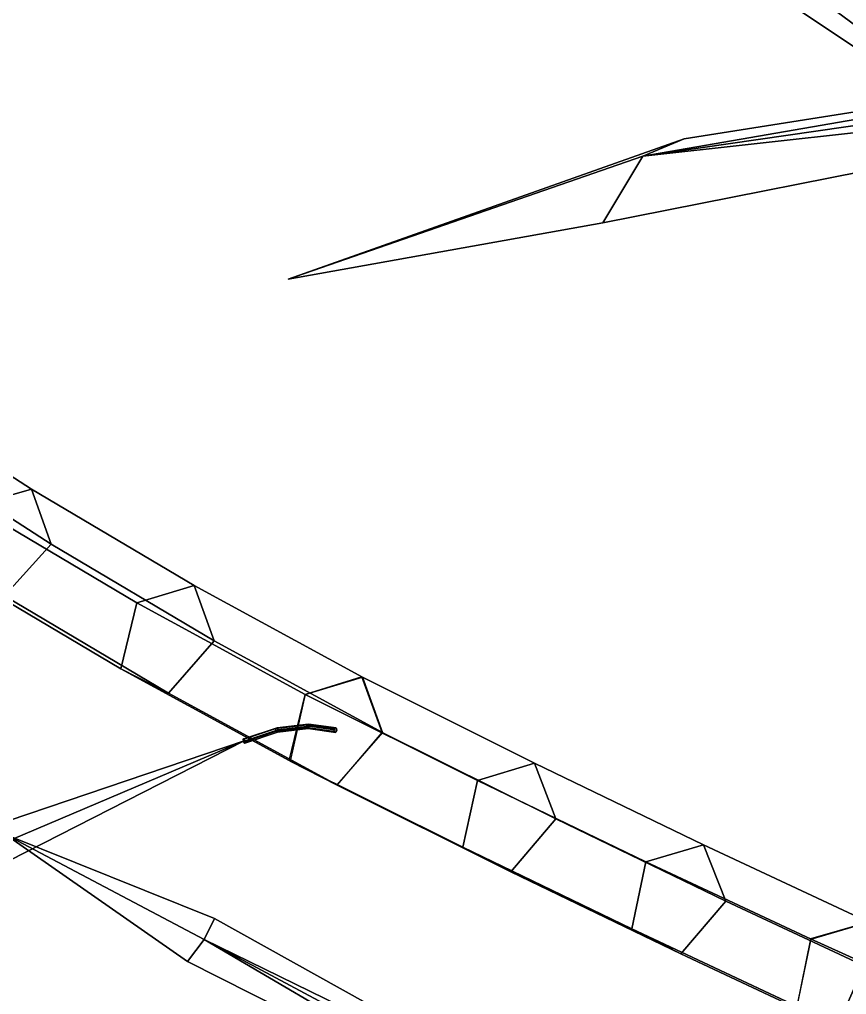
# Model space of a CAD drawing. Header units: metres. Extents: x -488 to 282, y -579 to 399.
# Drawn here: x -111.8 to -67.1, y 18 to 70.6 of the extents above; entities that cross this region are included whole.
import ezdxf

# ---------------------------------------------------------------- set-up
doc = ezdxf.new("R2010")
doc.units = ezdxf.units.M

msp = doc.modelspace()

# ---------------------------------------------------------------- linework, layer by layer
at = {"layer": 'coreopsi_1Petal1', "color": 3}
for points in [[(-65.6296, 20.8312, 527.1973), (-70.06189, 10.7821, 525.7482), (-55.8626, -4.3864, 527.1785)], [(-65.6296, 20.8312, 527.1973), (-55.8626, -4.3864, 527.1785), (-70.06189, 10.7821, 525.7482)]]:
    msp.add_3dface(points, dxfattribs=at)
at = {"layer": 'coreopsi_Leaf', "color": 3}
for points in [[(-45.9301, 60.777, 155.2529), (-95.4949, 91.5088, 162.9436), (-93.01511, 95.4979, 163.8166)], [(-45.9301, 60.777, 155.2529), (-93.01511, 95.4979, 163.8166), (-95.4949, 91.5088, 162.9436)], [(-49.3285, 57.5234, 153.0007), (-97.755, 89.8154, 160.3682), (-95.4949, 91.5088, 162.9436)], [(-49.3285, 57.5234, 153.0007), (-95.4949, 91.5088, 162.9436), (-97.755, 89.8154, 160.3682)], [(-49.3285, 57.5234, 153.0007), (-95.4949, 91.5088, 162.9436), (-47.8008, 59.2363, 154.2207)], [(-49.3285, 57.5234, 153.0007), (-47.8008, 59.2363, 154.2207), (-95.4949, 91.5088, 162.9436)], [(-47.8008, 59.2363, 154.2207), (-95.4949, 91.5088, 162.9436), (-45.9301, 60.777, 155.2529)], [(-47.8008, 59.2363, 154.2207), (-45.9301, 60.777, 155.2529), (-95.4949, 91.5088, 162.9436)], [(-109.6341, 86.7955, 252.6253), (-108.1567, 87.9884, 249.8865), (-121.5904, 52.0864, 220.5439)], [(-109.6341, 86.7955, 252.6253), (-121.5904, 52.0864, 220.5439), (-108.1567, 87.9884, 249.8865)], [(-121.5904, 52.0864, 220.5439), (-111.9943, 84.9393, 254.4488), (-109.6341, 86.7955, 252.6253)], [(-121.5904, 52.0864, 220.5439), (-109.6341, 86.7955, 252.6253), (-111.9943, 84.9393, 254.4488)], [(-39.2491, 69.9579, 184.3039), (-78.1445, 63.2159, 224.6563), (-40.6801, 68.6389, 182.7)], [(-39.2491, 69.9579, 184.3039), (-40.6801, 68.6389, 182.7), (-78.1445, 63.2159, 224.6563)], [(-39.2491, 69.9579, 184.3039), (-75.9094, 64.1558, 227.4619), (-78.1445, 63.2159, 224.6563)], [(-39.2491, 69.9579, 184.3039), (-78.1445, 63.2159, 224.6563), (-75.9094, 64.1558, 227.4619)], [(-40.6801, 68.6389, 182.7), (-78.1445, 63.2159, 224.6563), (-41.7804, 67.2552, 180.8544)], [(-40.6801, 68.6389, 182.7), (-41.7804, 67.2552, 180.8544), (-78.1445, 63.2159, 224.6563)], [(-41.7804, 67.2552, 180.8544), (-78.1445, 63.2159, 224.6563), (-80.2975, 59.6209, 222.6747)], [(-41.7804, 67.2552, 180.8544), (-80.2975, 59.6209, 222.6747), (-78.1445, 63.2159, 224.6563)], [(-97.2595, 56.5902, 246.5156), (-78.1445, 63.2159, 224.6563), (-75.9094, 64.1558, 227.4619)], [(-97.2595, 56.5902, 246.5156), (-75.9094, 64.1558, 227.4619), (-78.1445, 63.2159, 224.6563)], [(-97.2595, 56.5902, 246.5156), (-80.2975, 59.6209, 222.6747), (-78.1445, 63.2159, 224.6563)], [(-97.2595, 56.5902, 246.5156), (-78.1445, 63.2159, 224.6563), (-80.2975, 59.6209, 222.6747)], [(-138.5771, 15.1302, 206.9727), (-138.8071, 18.3878, 207.6374), (-99.6463, 31.6654, 182.7266)], [(-138.5771, 15.1302, 206.9727), (-99.6463, 31.6654, 182.7266), (-138.8071, 18.3878, 207.6374)], [(-99.6463, 31.6654, 182.7266), (-137.6396, 12.2887, 205.1319), (-138.5771, 15.1302, 206.9727)], [(-99.6463, 31.6654, 182.7266), (-138.5771, 15.1302, 206.9727), (-137.6396, 12.2887, 205.1319)], [(-112.5193, 26.6186, 18.938), (-101.7904, 20.948, 21.1137), (-102.6898, 19.7538, 21.4616)], [(-112.5193, 26.6186, 18.938), (-102.6898, 19.7538, 21.4616), (-101.7904, 20.948, 21.1137)], [(-112.5193, 26.6186, 18.938), (-101.2416, 22.08728, 19.6707), (-101.7904, 20.948, 21.1137)], [(-112.5193, 26.6186, 18.938), (-101.7904, 20.948, 21.1137), (-101.2416, 22.08728, 19.6707)], [(-80.5765, 10.5689, 21.7032), (-101.7904, 20.948, 21.1137), (-101.2416, 22.08728, 19.6707)], [(-80.5765, 10.5689, 21.7032), (-101.2416, 22.08728, 19.6707), (-101.7904, 20.948, 21.1137)], [(-81.6877, 9.1532, 22.7753), (-102.6898, 19.7538, 21.4616), (-101.7904, 20.948, 21.1137)], [(-81.6877, 9.1532, 22.7753), (-101.7904, 20.948, 21.1137), (-102.6898, 19.7538, 21.4616)], [(-81.6877, 9.1532, 22.7753), (-101.7904, 20.948, 21.1137), (-81.1965, 9.9148, 22.2572)], [(-81.6877, 9.1532, 22.7753), (-81.1965, 9.9148, 22.2572), (-101.7904, 20.948, 21.1137)], [(-81.1965, 9.9148, 22.2572), (-101.7904, 20.948, 21.1137), (-80.5765, 10.5689, 21.7032)], [(-81.1965, 9.9148, 22.2572), (-80.5765, 10.5689, 21.7032), (-101.7904, 20.948, 21.1137)]]:
    msp.add_3dface(points, dxfattribs=at)
at = {"layer": 'coreopsi_Petiole', "color": 3}
for points in [[(-111.115, 45.2581, 203.694), (-119.6331, 50.7558, 216.0201), (-122.8097, 49.8743, 214.2178), (-114.2512, 44.3514, 201.8342)], [(-110.0464, 42.2823, 205.7236), (-118.5796, 47.7894, 218.0712), (-119.6331, 50.7558, 216.0201), (-111.115, 45.2581, 203.694)], [(-112.5779, 39.4897, 205.0981), (-121.1618, 45.02837, 217.5179), (-118.5796, 47.7894, 218.0712), (-110.0464, 42.2823, 205.7236)], [(-102.3349, 40.04503, 191.4283), (-111.115, 45.2581, 203.694), (-114.2512, 44.3514, 201.8342), (-105.4293, 39.1146, 189.5112)], [(-101.2507, 37.0604, 193.4366), (-110.0464, 42.2823, 205.7236), (-111.115, 45.2581, 203.694), (-102.3349, 40.04503, 191.4283)], [(-105.4293, 39.1146, 189.5112), (-114.2512, 44.3514, 201.8342), (-115.1501, 40.8068, 202.6969), (-106.2865, 35.5463, 190.3167)], [(-103.7298, 34.238, 192.7392), (-112.5779, 39.4897, 205.0981), (-110.0464, 42.2823, 205.7236), (-101.2507, 37.0604, 193.4366)], [(-106.2865, 35.5463, 190.3167), (-115.1501, 40.8068, 202.6969), (-112.5779, 39.4897, 205.0981), (-103.7298, 34.238, 192.7392)], [(-93.2549, 35.09741, 179.1735), (-102.3349, 40.04503, 191.4283), (-105.4293, 39.1146, 189.5112), (-96.3493, 34.167, 177.2564)], [(-92.1707, 32.1127, 181.1818), (-101.2507, 37.0604, 193.4366), (-102.3349, 40.04503, 191.4283), (-93.2549, 35.09741, 179.1735)], [(-96.3493, 34.167, 177.2564), (-105.4293, 39.1146, 189.5112), (-106.2865, 35.5463, 190.3167), (-97.2065, 30.5987, 178.0619)], [(-94.6498, 29.2904, 180.4844), (-103.7298, 34.238, 192.7392), (-101.2507, 37.0604, 193.4366), (-92.1707, 32.1127, 181.1818)], [(-97.2065, 30.5987, 178.0619), (-106.2865, 35.5463, 190.3167), (-103.7298, 34.238, 192.7392), (-94.6498, 29.2904, 180.4844)], [(-83.9794, 30.4713, 167.0701), (-93.2978, 35.1197, 179.2305), (-96.3493, 34.167, 177.2564), (-87.06207, 29.5338, 165.1375)], [(-82.8287, 27.4534, 168.9897), (-92.1976, 32.1268, 181.2175), (-93.2978, 35.1197, 179.2305), (-83.9794, 30.4713, 167.0701)], [(-87.06207, 29.5338, 165.1375), (-96.3493, 34.167, 177.2564), (-97.1636, 30.5763, 178.0049), (-87.8452, 25.9278, 165.8446)], [(-97.8639, 32.3716, 181.8835), (-99.6567, 31.7765, 182.7801), (-99.7092, 31.7395, 182.6501), (-97.9406, 32.3291, 181.7681)], [(-97.9406, 32.3291, 181.7681), (-99.7092, 31.7395, 182.6501), (-99.6754, 31.6008, 182.6251), (-97.931, 32.1848, 181.7577)], [(-97.931, 32.1848, 181.7577), (-99.6754, 31.6008, 182.6251), (-99.6016, 31.5507, 182.7395), (-97.8482, 32.1368, 181.8666)], [(-97.8061, 32.254, 181.9455), (-99.5899, 31.6609, 182.8367), (-99.6567, 31.7765, 182.7801), (-97.8639, 32.3716, 181.8835)], [(-97.8482, 32.1368, 181.8666), (-99.6016, 31.5507, 182.7395), (-99.5899, 31.6609, 182.8367), (-97.8061, 32.254, 181.9455)], [(-96.1659, 32.5688, 180.6793), (-97.8639, 32.3716, 181.8835), (-97.9406, 32.3291, 181.7681), (-96.2648, 32.5263, 180.5821)], [(-96.2648, 32.5263, 180.5821), (-97.9406, 32.3291, 181.7681), (-97.931, 32.1848, 181.7577), (-96.2774, 32.3821, 180.59)], [(-96.2774, 32.3821, 180.59), (-97.931, 32.1848, 181.7577), (-97.8482, 32.1368, 181.8666), (-96.1864, 32.3341, 180.6921)], [(-96.1164, 32.4512, 180.7481), (-97.8061, 32.254, 181.9455), (-97.8639, 32.3716, 181.8835), (-96.1659, 32.5688, 180.6793)], [(-96.1864, 32.3341, 180.6921), (-97.8482, 32.1368, 181.8666), (-97.8061, 32.254, 181.9455), (-96.1164, 32.4512, 180.7481)], [(-94.7823, 32.3193, 179.1634), (-96.2648, 32.5263, 180.5821), (-96.2774, 32.3821, 180.59), (-94.7949, 32.1751, 179.1713)], [(-94.7949, 32.1751, 179.1713), (-96.2774, 32.3821, 180.59), (-96.1864, 32.3341, 180.6921), (-94.7038, 32.1271, 179.2734)], [(-94.6834, 32.3618, 179.2605), (-96.1659, 32.5688, 180.6793), (-96.2648, 32.5263, 180.5821), (-94.7823, 32.3193, 179.1634)], [(-94.7038, 32.1271, 179.2734), (-96.1864, 32.3341, 180.6921), (-96.1164, 32.4512, 180.7481), (-94.6339, 32.2442, 179.3294)], [(-94.6339, 32.2442, 179.3294), (-96.1164, 32.4512, 180.7481), (-96.1659, 32.5688, 180.6793), (-94.6834, 32.3618, 179.2605)], [(-85.2539, 24.603, 168.2209), (-94.6229, 29.2764, 180.4487), (-92.1976, 32.1268, 181.2175), (-82.8287, 27.4534, 168.9897)], [(-87.8452, 25.9278, 165.8446), (-97.1636, 30.5763, 178.0049), (-94.6229, 29.2764, 180.4487), (-85.2539, 24.603, 168.2209)], [(-74.8636, 26.05972, 154.6704), (-83.9794, 30.4713, 167.0701), (-87.06207, 29.5338, 165.1375), (-77.9766, 25.1367, 152.78)], [(-73.6633, 23.0183, 156.5213), (-82.8287, 27.4534, 168.9897), (-83.9794, 30.4713, 167.0701), (-74.8636, 26.05972, 154.6704)], [(-77.9766, 25.1367, 152.78), (-87.06207, 29.5338, 165.1375), (-87.8452, 25.9278, 165.8446), (-78.7293, 21.5162, 153.4449)], [(-76.08862, 20.1679, 155.7524), (-85.2539, 24.603, 168.2209), (-82.8287, 27.4534, 168.9897), (-73.6633, 23.0183, 156.5213)], [(-78.7293, 21.5162, 153.4449), (-87.8452, 25.9278, 165.8446), (-85.2539, 24.603, 168.2209), (-76.08862, 20.1679, 155.7524)], [(-65.9421, 21.8813, 142.0191), (-74.8636, 26.05972, 154.6704), (-77.9766, 25.1367, 152.78), (-69.05518, 20.9583, 140.1287)], [(-64.7419, 18.8399, 143.87), (-73.6633, 23.0183, 156.5213), (-74.8636, 26.05972, 154.6704), (-65.9421, 21.8813, 142.0191)], [(-69.05518, 20.9583, 140.1287), (-77.9766, 25.1367, 152.78), (-78.7293, 21.5162, 153.4449), (-69.8079, 17.3379, 140.7936)], [(-67.1671, 15.9895, 143.1011), (-76.08862, 20.1679, 155.7524), (-73.6633, 23.0183, 156.5213), (-64.7419, 18.8399, 143.87)], [(-37.02579, 8.8039, 99.2875), (-65.9557, 21.8876, 142.0388), (-69.09845, 20.9782, 140.1913), (-40.3784, 7.9738, 97.8086)], [(-69.8079, 17.3379, 140.7936), (-78.7293, 21.5162, 153.4449), (-76.08862, 20.1679, 155.7524), (-67.1671, 15.9895, 143.1011)], [(-40.3784, 7.9738, 97.8086), (-69.09845, 20.9782, 140.1913), (-69.8215, 17.3441, 140.8132), (-40.8915, 4.2605, 98.06203)]]:
    msp.add_3dface(points, dxfattribs=at)

doc.saveas('drawing.dxf')
